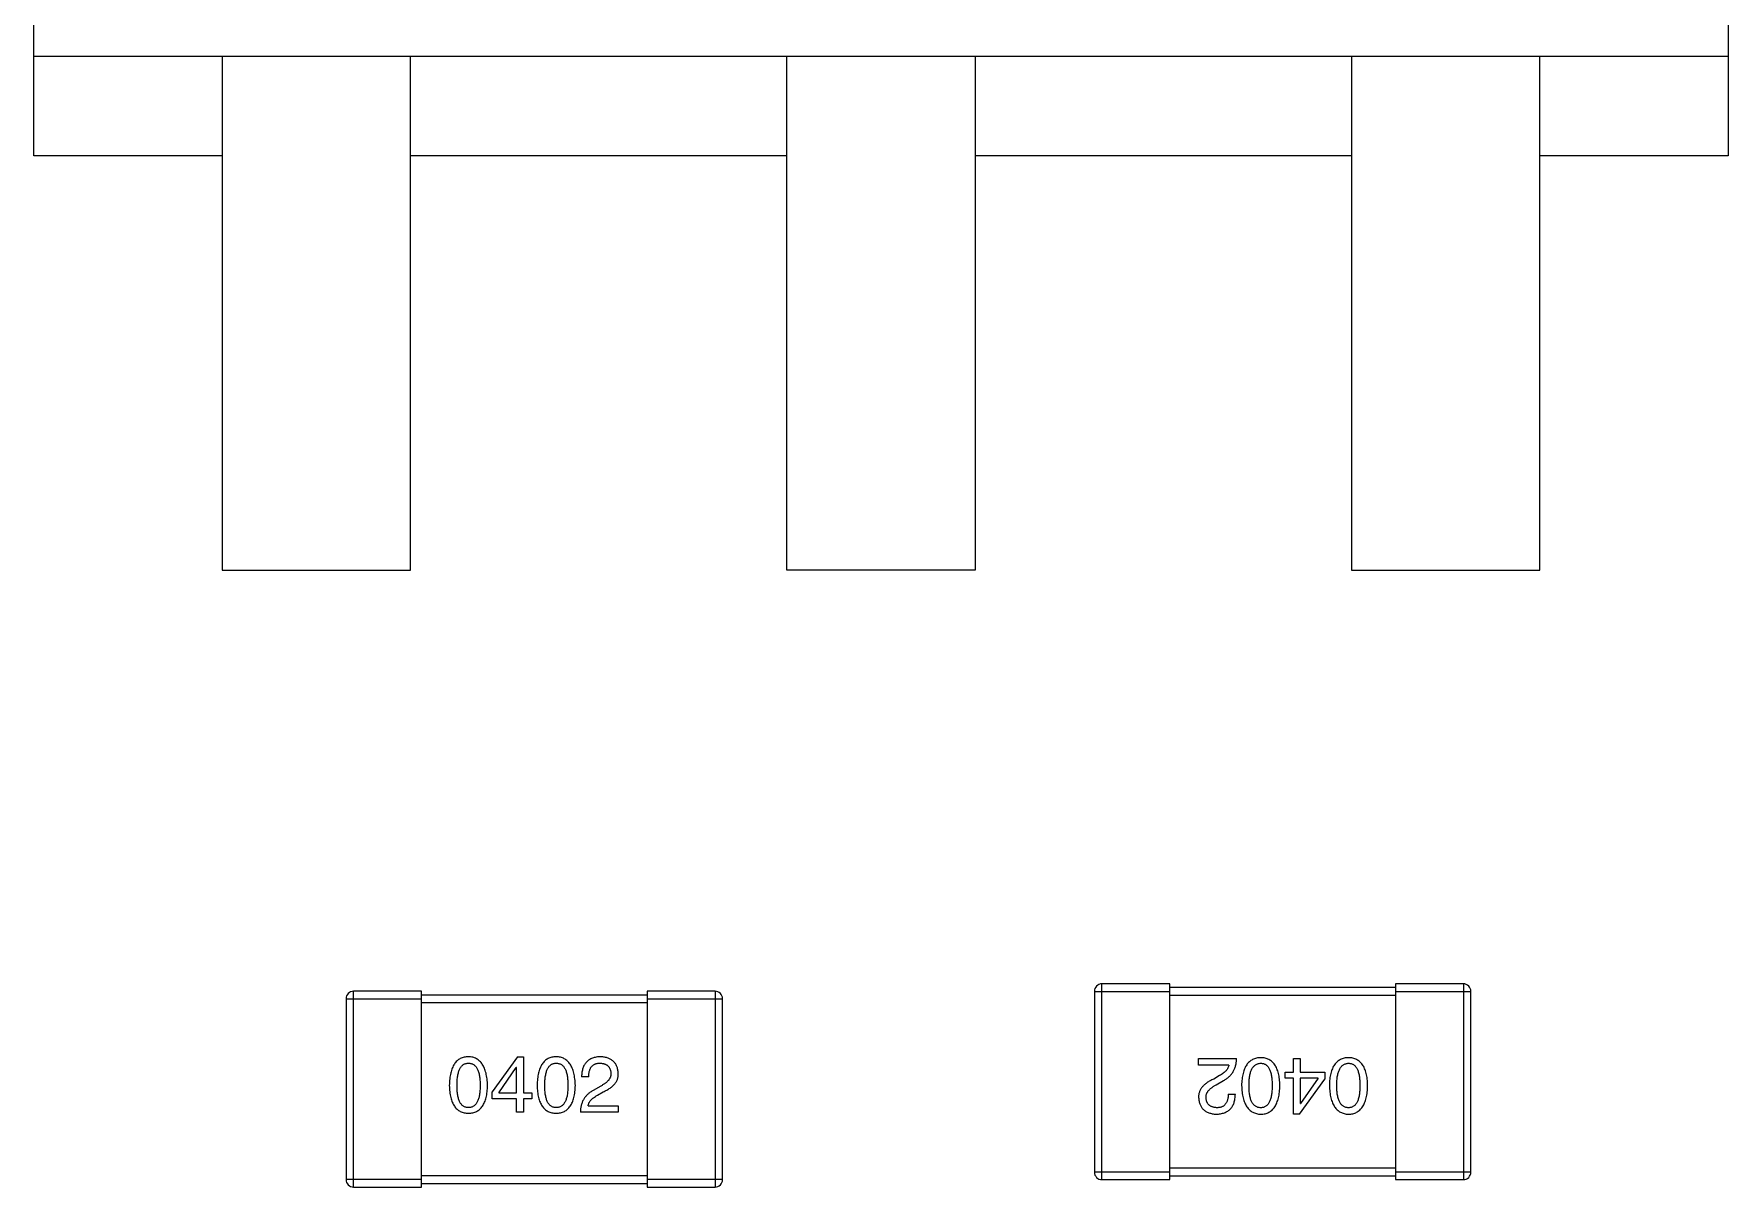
# Model space of a CAD drawing. Header units: millimetres. Extents: x -67 to 102, y -58 to 29.
# Drawn here: x 54.128 to 58.628, y -23.32 to -20.257 of the extents above; entities that cross this region are included whole.
import ezdxf

# ---------------------------------------------------------------- set-up
doc = ezdxf.new("R2010")
doc.units = ezdxf.units.MM
doc.header["$LTSCALE"] = 1.21
doc.header["$MEASUREMENT"] = 0
doc.layers.get('0').update_dxf_attribs({"linetype": 'CONTINUOUS'})

msp = doc.modelspace()

# ---------------------------------------------------------------- linework, layer by layer
at = {"color": 7, "linetype": 'Continuous'}
for p, q in [((54.1279, -20.5812), (54.1279, -18.0812)), ((58.6279, -18.0812), (58.6279, -20.5812)), ((54.1279, -20.3167), (58.6279, -20.3167)), ((54.6279, -20.3167), (54.6279, -21.6812)), ((55.1279, -21.6812), (55.1279, -20.3167)), ((56.1279, -21.6812), (56.1279, -20.3167)), ((56.6279, -20.3167), (56.6279, -21.6812)), ((57.6279, -20.3167), (57.6279, -21.6812)), ((58.1279, -21.6812), (58.1279, -20.3167)), ((54.6279, -20.5812), (54.1279, -20.5812)), ((56.1279, -20.5812), (55.1279, -20.5812)), ((57.6279, -20.5812), (56.6279, -20.5812)), ((58.6279, -20.5812), (58.1279, -20.5812)), ((54.6279, -21.6812), (55.1279, -21.6812)), ((56.6279, -21.6812), (56.1279, -21.6812)), ((57.6279, -21.6812), (58.1279, -21.6812)), ((54.9771, -23.3198), (54.9771, -22.7998)), ((55.1571, -22.7998), (54.9771, -22.7998)), ((55.1571, -23.3198), (55.1571, -22.7998)), ((55.7571, -22.8098), (55.1571, -22.8098)), ((55.7571, -22.7998), (55.7571, -23.3198)), ((55.9371, -22.7998), (55.7571, -22.7998)), ((55.9371, -22.7998), (55.9371, -23.3198)), ((56.9447, -22.7999), (56.9447, -23.2799)), ((56.9447, -22.7999), (57.1447, -22.7999)), ((56.9647, -23.2999), (56.9647, -22.7799)), ((57.1447, -22.7799), (56.9647, -22.7799)), ((57.1447, -23.2999), (57.1447, -22.7799)), ((57.7447, -22.7899), (57.1447, -22.7899)), ((57.1447, -22.8099), (57.7447, -22.8099)), ((57.7447, -22.7799), (57.7447, -23.2999)), ((57.9247, -22.7799), (57.7447, -22.7799)), ((57.7447, -22.7999), (57.9447, -22.7999)), ((57.9247, -22.7799), (57.9247, -23.2999)), ((57.9447, -23.2799), (57.9447, -22.7999)), ((54.9571, -22.8198), (54.9571, -23.2998)), ((54.9571, -22.8198), (55.1571, -22.8198)), ((55.1571, -22.8298), (55.7571, -22.8298)), ((55.7571, -22.8198), (55.9571, -22.8198)), ((55.9571, -23.2998), (55.9571, -22.8198)), ((55.4126, -22.9735), (55.3454, -23.067)), ((55.4126, -22.9735), (55.4282, -22.9735)), ((55.4282, -22.9735), (55.4282, -23.0694)), ((57.2216, -22.9958), (57.2216, -22.9786)), ((57.2216, -22.9786), (57.3224, -22.9786)), ((57.4736, -23.0147), (57.4736, -22.9786)), ((57.4736, -22.9786), (57.4916, -22.9786)), ((57.4916, -22.9786), (57.4916, -23.0147)), ((55.3626, -23.0694), (55.4093, -23.0022)), ((55.4102, -23.0022), (55.4093, -23.0022)), ((55.4102, -23.0694), (55.4102, -23.0022)), ((55.6015, -23.0268), (55.5827, -23.0268)), ((57.3019, -22.9958), (57.2216, -22.9958)), ((57.2773, -23.0237), (57.2617, -23.0327)), ((57.2683, -23.0483), (57.288, -23.0368)), ((57.4514, -23.0302), (57.4514, -23.0147)), ((57.4514, -23.0147), (57.4736, -23.0147)), ((57.4736, -23.0302), (57.4514, -23.0302)), ((57.4736, -23.1261), (57.4736, -23.0302)), ((57.4892, -23.1261), (57.5564, -23.0327)), ((57.4916, -23.0147), (57.5564, -23.0147)), ((57.4916, -23.0302), (57.4916, -23.0974)), ((57.5392, -23.0302), (57.4916, -23.0302)), ((57.5392, -23.0302), (57.4924, -23.0974)), ((57.5564, -23.0147), (57.5564, -23.0327)), ((55.3454, -23.085), (55.3454, -23.067)), ((55.4102, -23.085), (55.3454, -23.085)), ((55.3626, -23.0694), (55.4102, -23.0694)), ((55.4102, -23.1211), (55.4102, -23.085)), ((55.4282, -23.0694), (55.4503, -23.0694)), ((55.4282, -23.085), (55.4282, -23.1211)), ((55.4503, -23.085), (55.4282, -23.085)), ((55.4503, -23.0694), (55.4503, -23.085)), ((55.6335, -23.0514), (55.6138, -23.0629)), ((55.6245, -23.076), (55.64, -23.067)), ((57.3003, -23.0729), (57.3191, -23.0729)), ((55.4282, -23.1211), (55.4102, -23.1211)), ((55.6802, -23.1211), (55.5794, -23.1211)), ((55.5999, -23.1038), (55.6802, -23.1038)), ((55.6802, -23.1038), (55.6802, -23.1211)), ((57.4892, -23.1261), (57.4736, -23.1261)), ((57.4916, -23.0974), (57.4924, -23.0974)), ((55.1571, -23.2998), (54.9571, -23.2998)), ((55.7571, -23.2898), (55.1571, -23.2898)), ((55.1571, -23.3098), (55.7571, -23.3098)), ((55.9571, -23.2998), (55.7571, -23.2998)), ((57.1447, -23.2799), (56.9447, -23.2799)), ((56.9647, -23.2999), (57.1447, -23.2999)), ((57.7447, -23.2699), (57.1447, -23.2699)), ((57.1447, -23.2899), (57.7447, -23.2899)), ((57.9447, -23.2799), (57.7447, -23.2799)), ((57.7447, -23.2999), (57.9247, -23.2999)), ((54.9771, -23.3198), (55.1571, -23.3198)), ((55.7571, -23.3198), (55.9371, -23.3198))]:
    msp.add_line(p, q, dxfattribs=at)
for centre, start, end in [((54.9771, -22.8198), 90, 180), ((55.9371, -22.8198), 0, 90), ((56.9647, -22.7999), 90, 180), ((57.9247, -22.7999), 0, 90), ((54.9771, -23.2998), 180, 270), ((55.9371, -23.2998), 270, 0), ((56.9647, -23.2799), 180, 270), ((57.9247, -23.2799), 270, 0)]:
    msp.add_arc(centre, 0.02, start, end, dxfattribs=at)
for points, knots in [([(55.2821, -22.9735), (55.2801, -22.9736), (55.2762, -22.9738), (55.2706, -22.9747), (55.2654, -22.9764), (55.2605, -22.9785), (55.2559, -22.9812), (55.2518, -22.9846), (55.248, -22.9885), (55.2447, -22.993), (55.2417, -22.9981), (55.2391, -23.0038), (55.2368, -23.01), (55.235, -23.0168), (55.2335, -23.0242), (55.2324, -23.0322), (55.2316, -23.0408), (55.2314, -23.0467), (55.2313, -23.0497)], [0, 0, 0, 0, 0.057911, 0.113262, 0.165956, 0.217443, 0.268511, 0.319665, 0.372, 0.426129, 0.483365, 0.543779, 0.607756, 0.676562, 0.749704, 0.827713, 0.911177, 1, 1, 1, 1]), ([(55.2518, -23.0497), (55.2518, -23.0474), (55.2518, -23.0427), (55.2522, -23.0361), (55.2528, -23.0298), (55.2536, -23.024), (55.2547, -23.0187), (55.2559, -23.0139), (55.2575, -23.0095), (55.2593, -23.0055), (55.2613, -23.002), (55.2635, -22.999), (55.266, -22.9965), (55.2688, -22.9943), (55.2718, -22.9927), (55.275, -22.9915), (55.2785, -22.9909), (55.2809, -22.9908), (55.2821, -22.9907)], [0, 0, 0, 0, 0.096452, 0.187278, 0.271765, 0.350519, 0.423437, 0.491321, 0.554011, 0.612224, 0.666281, 0.717003, 0.764884, 0.811423, 0.856783, 0.902993, 0.950236, 1, 1, 1, 1]), ([(55.3329, -23.0497), (55.3328, -23.0467), (55.3325, -23.0409), (55.3317, -23.0324), (55.3305, -23.0245), (55.3289, -23.0171), (55.327, -23.0104), (55.3248, -23.0041), (55.3221, -22.9985), (55.3191, -22.9934), (55.3158, -22.9889), (55.312, -22.9849), (55.3079, -22.9816), (55.3035, -22.9788), (55.2986, -22.9766), (55.2934, -22.9749), (55.2879, -22.9739), (55.2841, -22.9736), (55.2821, -22.9735)], [0, 0, 0, 0, 0.088475, 0.171606, 0.249595, 0.322626, 0.391327, 0.455765, 0.516374, 0.573675, 0.628522, 0.681161, 0.732559, 0.783563, 0.83504, 0.887639, 0.942585, 1, 1, 1, 1]), ([(55.2821, -22.9907), (55.2834, -22.9908), (55.2858, -22.9909), (55.2894, -22.9915), (55.2927, -22.9927), (55.2958, -22.9943), (55.2986, -22.9965), (55.3012, -22.999), (55.3035, -23.0021), (55.3056, -23.0055), (55.3074, -23.0095), (55.309, -23.0139), (55.3103, -23.0187), (55.3114, -23.024), (55.3122, -23.0298), (55.3128, -23.0361), (55.3132, -23.0427), (55.3132, -23.0474), (55.3133, -23.0497)], [0, 0, 0, 0, 0.050604, 0.098688, 0.145699, 0.191791, 0.238625, 0.286717, 0.337546, 0.391814, 0.449755, 0.512106, 0.579685, 0.652048, 0.730262, 0.814146, 0.904281, 1, 1, 1, 1]), ([(55.5153, -22.9735), (55.5133, -22.9736), (55.5094, -22.9738), (55.5038, -22.9747), (55.4985, -22.9764), (55.4936, -22.9785), (55.4891, -22.9812), (55.485, -22.9846), (55.4812, -22.9885), (55.4778, -22.993), (55.4748, -22.9981), (55.4722, -23.0038), (55.47, -23.01), (55.4681, -23.0168), (55.4666, -23.0242), (55.4655, -23.0322), (55.4647, -23.0408), (55.4645, -23.0467), (55.4644, -23.0497)], [0, 0, 0, 0, 0.057911, 0.113262, 0.165956, 0.217443, 0.268511, 0.319665, 0.372, 0.426129, 0.483365, 0.543779, 0.607756, 0.676562, 0.749704, 0.827713, 0.911177, 1, 1, 1, 1]), ([(55.4849, -23.0497), (55.485, -23.0474), (55.485, -23.0427), (55.4854, -23.0361), (55.4859, -23.0298), (55.4867, -23.024), (55.4879, -23.0187), (55.4891, -23.0139), (55.4906, -23.0095), (55.4924, -23.0055), (55.4944, -23.002), (55.4967, -22.999), (55.4992, -22.9965), (55.5019, -22.9943), (55.5049, -22.9927), (55.5082, -22.9915), (55.5116, -22.9909), (55.514, -22.9908), (55.5153, -22.9907)], [0, 0, 0, 0, 0.096452, 0.187278, 0.271765, 0.350519, 0.423437, 0.491321, 0.554011, 0.612224, 0.666281, 0.717003, 0.764884, 0.811423, 0.856783, 0.902993, 0.950236, 1, 1, 1, 1]), ([(55.5661, -23.0497), (55.566, -23.0467), (55.5657, -23.0409), (55.5648, -23.0324), (55.5636, -23.0245), (55.5621, -23.0171), (55.5602, -23.0104), (55.5579, -23.0041), (55.5553, -22.9985), (55.5523, -22.9934), (55.5489, -22.9889), (55.5452, -22.9849), (55.5411, -22.9816), (55.5366, -22.9788), (55.5318, -22.9766), (55.5266, -22.9749), (55.5211, -22.9739), (55.5172, -22.9736), (55.5153, -22.9735)], [0, 0, 0, 0, 0.088475, 0.171606, 0.249595, 0.322626, 0.391327, 0.455765, 0.516374, 0.573675, 0.628522, 0.681161, 0.732559, 0.783563, 0.83504, 0.887639, 0.942585, 1, 1, 1, 1]), ([(55.5153, -22.9907), (55.5165, -22.9908), (55.519, -22.9909), (55.5225, -22.9915), (55.5259, -22.9927), (55.529, -22.9943), (55.5318, -22.9965), (55.5344, -22.999), (55.5366, -23.0021), (55.5388, -23.0055), (55.5406, -23.0095), (55.5421, -23.0139), (55.5435, -23.0187), (55.5445, -23.024), (55.5454, -23.0298), (55.546, -23.0361), (55.5463, -23.0427), (55.5464, -23.0474), (55.5464, -23.0497)], [0, 0, 0, 0, 0.050604, 0.098688, 0.145699, 0.191791, 0.238625, 0.286717, 0.337546, 0.391814, 0.449755, 0.512106, 0.579685, 0.652048, 0.730262, 0.814146, 0.904281, 1, 1, 1, 1]), ([(55.6335, -22.9735), (55.6315, -22.9736), (55.6275, -22.9738), (55.6218, -22.9746), (55.6165, -22.9758), (55.6116, -22.9774), (55.6071, -22.9793), (55.6029, -22.9817), (55.5991, -22.9844), (55.5957, -22.9876), (55.5927, -22.9912), (55.5901, -22.9951), (55.5879, -22.9994), (55.586, -23.0042), (55.5846, -23.0093), (55.5835, -23.0148), (55.5829, -23.0206), (55.5827, -23.0247), (55.5827, -23.0268)], [0, 0, 0, 0, 0.07282, 0.141057, 0.2062, 0.267672, 0.326735, 0.383519, 0.439188, 0.494454, 0.549628, 0.605958, 0.66397, 0.72402, 0.787502, 0.854127, 0.925065, 1, 1, 1, 1]), ([(55.6015, -23.0268), (55.6016, -23.0253), (55.6017, -23.0225), (55.6021, -23.0184), (55.6027, -23.0146), (55.6036, -23.0111), (55.6047, -23.0078), (55.606, -23.0048), (55.6075, -23.0021), (55.6093, -22.9997), (55.6112, -22.9976), (55.6134, -22.9957), (55.6158, -22.9942), (55.6184, -22.9929), (55.6213, -22.9919), (55.6243, -22.9912), (55.6276, -22.9908), (55.6299, -22.9908), (55.631, -22.9907)], [0, 0, 0, 0, 0.082594, 0.15978, 0.232961, 0.301462, 0.365595, 0.426678, 0.484662, 0.540809, 0.595146, 0.648401, 0.702272, 0.757102, 0.813447, 0.872233, 0.934055, 1, 1, 1, 1]), ([(55.631, -22.9907), (55.6321, -22.9908), (55.6343, -22.9909), (55.6375, -22.9912), (55.6405, -22.9919), (55.6433, -22.9926), (55.6458, -22.9936), (55.6482, -22.9947), (55.6504, -22.9961), (55.6524, -22.9976), (55.6541, -22.9994), (55.6557, -23.0013), (55.657, -23.0035), (55.6581, -23.0058), (55.659, -23.0083), (55.6598, -23.011), (55.6603, -23.0139), (55.6604, -23.0159), (55.6605, -23.017)], [0, 0, 0, 0, 0.076112, 0.148436, 0.216883, 0.281466, 0.34298, 0.402356, 0.459881, 0.51546, 0.571111, 0.62658, 0.683162, 0.741007, 0.801404, 0.863825, 0.930544, 1, 1, 1, 1]), ([(55.6802, -23.0178), (55.6801, -23.0161), (55.6798, -23.0128), (55.679, -23.008), (55.6779, -23.0035), (55.6764, -22.9994), (55.6747, -22.9955), (55.6726, -22.9919), (55.6701, -22.9887), (55.6673, -22.9857), (55.6642, -22.9831), (55.6608, -22.9808), (55.657, -22.9788), (55.653, -22.9771), (55.6485, -22.9758), (55.6438, -22.9746), (55.6388, -22.9739), (55.6353, -22.9736), (55.6335, -22.9735)], [0, 0, 0, 0, 0.070688, 0.137741, 0.201612, 0.262778, 0.321223, 0.378455, 0.434411, 0.490146, 0.546362, 0.603392, 0.662208, 0.723401, 0.787372, 0.85442, 0.925153, 1, 1, 1, 1]), ([(57.288, -23.0368), (57.2893, -23.036), (57.292, -23.0345), (57.2958, -23.032), (57.2994, -23.0293), (57.3027, -23.0264), (57.3058, -23.0234), (57.3086, -23.0202), (57.3111, -23.0168), (57.3134, -23.0132), (57.3155, -23.0095), (57.3172, -23.0056), (57.3188, -23.0015), (57.32, -22.9973), (57.321, -22.9928), (57.3217, -22.9882), (57.3222, -22.9835), (57.3223, -22.9802), (57.3224, -22.9786)], [0, 0, 0, 0, 0.065828, 0.130094, 0.192451, 0.254037, 0.313974, 0.373757, 0.433048, 0.492243, 0.551902, 0.611758, 0.672678, 0.734814, 0.798569, 0.863693, 0.930488, 1, 1, 1, 1]), ([(57.3865, -22.9761), (57.3845, -22.9762), (57.3806, -22.9764), (57.375, -22.9773), (57.3698, -22.9789), (57.3649, -22.9809), (57.3603, -22.9836), (57.3562, -22.9868), (57.3524, -22.9906), (57.3491, -22.995), (57.3461, -22.9999), (57.3435, -23.0054), (57.3412, -23.0115), (57.3394, -23.0181), (57.3379, -23.0252), (57.3368, -23.033), (57.336, -23.0412), (57.3358, -23.047), (57.3357, -23.0499)], [0, 0, 0, 0, 0.059134, 0.115603, 0.169236, 0.221572, 0.273254, 0.32474, 0.377319, 0.431815, 0.488555, 0.548609, 0.612242, 0.680182, 0.75251, 0.829782, 0.91231, 1, 1, 1, 1]), ([(57.3554, -23.0499), (57.3554, -23.0476), (57.3554, -23.043), (57.3558, -23.0364), (57.3564, -23.0302), (57.3572, -23.0245), (57.3583, -23.0192), (57.3596, -23.0144), (57.3612, -23.01), (57.363, -23.0061), (57.3651, -23.0026), (57.3674, -22.9996), (57.37, -22.9969), (57.3728, -22.9948), (57.3759, -22.9931), (57.3792, -22.9919), (57.3828, -22.9911), (57.3853, -22.991), (57.3865, -22.9909)], [0, 0, 0, 0, 0.094834, 0.184067, 0.267029, 0.344713, 0.417334, 0.484367, 0.546941, 0.604717, 0.65953, 0.710539, 0.759381, 0.806382, 0.853027, 0.900623, 0.949121, 1, 1, 1, 1]), ([(57.4373, -23.0499), (57.4372, -23.047), (57.437, -23.0412), (57.4363, -23.033), (57.4352, -23.0252), (57.4336, -23.0181), (57.4318, -23.0115), (57.4295, -23.0054), (57.4269, -22.9999), (57.4239, -22.995), (57.4206, -22.9906), (57.4168, -22.9868), (57.4127, -22.9836), (57.4082, -22.9809), (57.4033, -22.9789), (57.398, -22.9773), (57.3924, -22.9764), (57.3885, -22.9762), (57.3865, -22.9761)], [0, 0, 0, 0, 0.087693, 0.170223, 0.247496, 0.319826, 0.387768, 0.451403, 0.511459, 0.568358, 0.622671, 0.675251, 0.726739, 0.778422, 0.830759, 0.884394, 0.940865, 1, 1, 1, 1]), ([(57.3865, -22.9909), (57.3877, -22.9909), (57.3901, -22.991), (57.3936, -22.9917), (57.3969, -22.9929), (57.3998, -22.9945), (57.4026, -22.9966), (57.4051, -22.9992), (57.4074, -23.0022), (57.4094, -23.0057), (57.4111, -23.0096), (57.4127, -23.014), (57.4139, -23.0189), (57.415, -23.0242), (57.4158, -23.03), (57.4164, -23.0362), (57.4168, -23.0429), (57.4168, -23.0475), (57.4168, -23.0499)], [0, 0, 0, 0, 0.049766, 0.097012, 0.143225, 0.188786, 0.235079, 0.282962, 0.333687, 0.387747, 0.445963, 0.508657, 0.576545, 0.649868, 0.72822, 0.812712, 0.903543, 1, 1, 1, 1]), ([(57.6197, -22.9761), (57.6177, -22.9762), (57.6138, -22.9764), (57.6082, -22.9773), (57.6029, -22.9789), (57.598, -22.9809), (57.5935, -22.9836), (57.5894, -22.9868), (57.5856, -22.9906), (57.5822, -22.995), (57.5792, -22.9999), (57.5766, -23.0054), (57.5744, -23.0115), (57.5725, -23.0181), (57.571, -23.0252), (57.5699, -23.033), (57.5691, -23.0412), (57.5689, -23.047), (57.5688, -23.0499)], [0, 0, 0, 0, 0.059134, 0.115603, 0.169236, 0.221572, 0.273254, 0.32474, 0.377319, 0.431815, 0.488555, 0.548609, 0.612242, 0.680182, 0.75251, 0.829782, 0.91231, 1, 1, 1, 1]), ([(57.5885, -23.0499), (57.5885, -23.0476), (57.5886, -23.043), (57.5889, -23.0364), (57.5895, -23.0302), (57.5904, -23.0245), (57.5915, -23.0192), (57.5928, -23.0144), (57.5944, -23.01), (57.5962, -23.0061), (57.5983, -23.0026), (57.6006, -22.9996), (57.6031, -22.9969), (57.606, -22.9948), (57.6091, -22.9931), (57.6124, -22.9919), (57.6159, -22.9911), (57.6184, -22.991), (57.6197, -22.9909)], [0, 0, 0, 0, 0.094834, 0.184067, 0.267029, 0.344713, 0.417334, 0.484367, 0.546941, 0.604717, 0.65953, 0.710539, 0.759381, 0.806382, 0.853027, 0.900623, 0.949121, 1, 1, 1, 1]), ([(57.6705, -23.0499), (57.6704, -23.047), (57.6702, -23.0412), (57.6694, -23.033), (57.6683, -23.0252), (57.6668, -23.0181), (57.6649, -23.0115), (57.6627, -23.0054), (57.6601, -22.9999), (57.6571, -22.995), (57.6537, -22.9906), (57.65, -22.9868), (57.6458, -22.9836), (57.6413, -22.9809), (57.6364, -22.9789), (57.6312, -22.9773), (57.6255, -22.9764), (57.6216, -22.9762), (57.6197, -22.9761)], [0, 0, 0, 0, 0.087693, 0.170223, 0.247496, 0.319826, 0.387768, 0.451403, 0.511459, 0.568358, 0.622671, 0.675251, 0.726739, 0.778422, 0.830759, 0.884394, 0.940865, 1, 1, 1, 1]), ([(57.6197, -22.9909), (57.6209, -22.9909), (57.6233, -22.991), (57.6268, -22.9917), (57.63, -22.9929), (57.633, -22.9945), (57.6357, -22.9966), (57.6383, -22.9992), (57.6405, -23.0022), (57.6425, -23.0057), (57.6443, -23.0096), (57.6458, -23.014), (57.6471, -23.0189), (57.6482, -23.0242), (57.649, -23.03), (57.6496, -23.0362), (57.6499, -23.0429), (57.65, -23.0475), (57.65, -23.0499)], [0, 0, 0, 0, 0.049766, 0.097012, 0.143225, 0.188786, 0.235079, 0.282962, 0.333687, 0.387747, 0.445963, 0.508657, 0.576545, 0.649868, 0.72822, 0.812712, 0.903543, 1, 1, 1, 1]), ([(55.6605, -23.017), (55.6606, -23.0178), (55.6607, -23.0194), (55.6605, -23.0218), (55.6601, -23.0242), (55.6595, -23.0265), (55.6586, -23.0288), (55.6575, -23.0311), (55.6562, -23.0333), (55.6546, -23.0354), (55.6528, -23.0376), (55.6507, -23.0397), (55.6484, -23.0417), (55.6459, -23.0438), (55.6431, -23.0457), (55.6401, -23.0477), (55.6369, -23.0496), (55.6346, -23.0508), (55.6335, -23.0514)], [0, 0, 0, 0, 0.052237, 0.103888, 0.155485, 0.207395, 0.259864, 0.31356, 0.369176, 0.4266, 0.486836, 0.550048, 0.61567, 0.685271, 0.75824, 0.834614, 0.915635, 1, 1, 1, 1]), ([(55.64, -23.067), (55.6417, -23.0662), (55.645, -23.0646), (55.6498, -23.0621), (55.6541, -23.0596), (55.6582, -23.0569), (55.6619, -23.0541), (55.6653, -23.0513), (55.6683, -23.0483), (55.671, -23.0453), (55.6733, -23.0422), (55.6753, -23.039), (55.677, -23.0356), (55.6784, -23.0322), (55.6793, -23.0288), (55.68, -23.0252), (55.6803, -23.0215), (55.6802, -23.019), (55.6802, -23.0178)], [0, 0, 0, 0, 0.082731, 0.161257, 0.236138, 0.307554, 0.375712, 0.440848, 0.502916, 0.562567, 0.619798, 0.675716, 0.73039, 0.78386, 0.837315, 0.890547, 0.944917, 1, 1, 1, 1]), ([(57.2617, -23.0327), (57.26, -23.0335), (57.2567, -23.035), (57.252, -23.0375), (57.2476, -23.0401), (57.2436, -23.0428), (57.2399, -23.0455), (57.2365, -23.0484), (57.2335, -23.0513), (57.2308, -23.0544), (57.2284, -23.0575), (57.2264, -23.0607), (57.2248, -23.064), (57.2234, -23.0674), (57.2224, -23.0709), (57.2218, -23.0745), (57.2215, -23.0782), (57.2215, -23.0806), (57.2216, -23.0819)], [0, 0, 0, 0, 0.082731, 0.161257, 0.236138, 0.307554, 0.375712, 0.440848, 0.502916, 0.562567, 0.619798, 0.675716, 0.73039, 0.78386, 0.837315, 0.890547, 0.944917, 1, 1, 1, 1]), ([(57.3019, -22.9958), (57.3016, -22.9971), (57.3011, -22.9997), (57.2995, -23.0035), (57.2973, -23.0072), (57.2945, -23.0107), (57.2911, -23.0141), (57.2871, -23.0175), (57.2824, -23.0207), (57.2791, -23.0227), (57.2773, -23.0237)], [0, 0, 0, 0, 0.103034, 0.208166, 0.318255, 0.434664, 0.559728, 0.695394, 0.841708, 1, 1, 1, 1]), ([(55.2313, -23.0497), (55.2314, -23.0527), (55.2316, -23.0584), (55.2324, -23.0667), (55.2335, -23.0744), (55.235, -23.0816), (55.2368, -23.0882), (55.2391, -23.0942), (55.2417, -23.0997), (55.2447, -23.1046), (55.248, -23.109), (55.2518, -23.1128), (55.2559, -23.1161), (55.2605, -23.1187), (55.2654, -23.1208), (55.2706, -23.1223), (55.2762, -23.1232), (55.2801, -23.1234), (55.2821, -23.1235)], [0, 0, 0, 0, 0.087693, 0.170223, 0.247496, 0.319826, 0.387768, 0.451403, 0.511459, 0.568358, 0.622671, 0.675251, 0.726739, 0.778422, 0.830759, 0.884394, 0.940865, 1, 1, 1, 1]), ([(55.2821, -23.1088), (55.2809, -23.1087), (55.2785, -23.1086), (55.275, -23.1079), (55.2718, -23.1068), (55.2688, -23.1051), (55.266, -23.103), (55.2635, -23.1005), (55.2613, -23.0974), (55.2593, -23.0939), (55.2575, -23.09), (55.2559, -23.0856), (55.2547, -23.0807), (55.2536, -23.0754), (55.2528, -23.0697), (55.2522, -23.0634), (55.2518, -23.0567), (55.2518, -23.0521), (55.2518, -23.0497)], [0, 0, 0, 0, 0.049766, 0.097012, 0.143225, 0.188786, 0.235079, 0.282962, 0.333687, 0.387747, 0.445963, 0.508657, 0.576545, 0.649868, 0.72822, 0.812712, 0.903543, 1, 1, 1, 1]), ([(55.2821, -23.1235), (55.2841, -23.1234), (55.288, -23.1232), (55.2936, -23.1223), (55.2989, -23.1208), (55.3038, -23.1187), (55.3083, -23.1161), (55.3124, -23.1128), (55.3162, -23.109), (55.3196, -23.1047), (55.3225, -23.0997), (55.3251, -23.0942), (55.3274, -23.0882), (55.3292, -23.0816), (55.3308, -23.0744), (55.3319, -23.0667), (55.3326, -23.0584), (55.3328, -23.0527), (55.3329, -23.0497)], [0, 0, 0, 0, 0.059134, 0.115603, 0.169236, 0.221572, 0.273254, 0.32474, 0.377319, 0.431815, 0.488555, 0.548609, 0.612242, 0.680182, 0.75251, 0.829782, 0.91231, 1, 1, 1, 1]), ([(55.3133, -23.0497), (55.3132, -23.0521), (55.3132, -23.0566), (55.3128, -23.0633), (55.3122, -23.0694), (55.3114, -23.0751), (55.3103, -23.0804), (55.309, -23.0852), (55.3074, -23.0896), (55.3056, -23.0935), (55.3035, -23.097), (55.3012, -23.1001), (55.2986, -23.1027), (55.2958, -23.1048), (55.2927, -23.1065), (55.2894, -23.1078), (55.2858, -23.1085), (55.2834, -23.1087), (55.2821, -23.1088)], [0, 0, 0, 0, 0.094834, 0.184067, 0.267029, 0.344713, 0.417334, 0.484367, 0.546941, 0.604717, 0.65953, 0.710539, 0.759381, 0.806382, 0.853027, 0.900623, 0.949121, 1, 1, 1, 1]), ([(55.4644, -23.0497), (55.4645, -23.0527), (55.4647, -23.0584), (55.4655, -23.0667), (55.4666, -23.0744), (55.4681, -23.0816), (55.47, -23.0882), (55.4722, -23.0942), (55.4748, -23.0997), (55.4779, -23.1046), (55.4812, -23.109), (55.485, -23.1128), (55.4891, -23.1161), (55.4936, -23.1187), (55.4985, -23.1208), (55.5038, -23.1223), (55.5094, -23.1232), (55.5133, -23.1234), (55.5153, -23.1235)], [0, 0, 0, 0, 0.087693, 0.170223, 0.247496, 0.319826, 0.387768, 0.451403, 0.511459, 0.568358, 0.622671, 0.675251, 0.726739, 0.778422, 0.830759, 0.884394, 0.940865, 1, 1, 1, 1]), ([(55.5153, -23.1088), (55.514, -23.1087), (55.5116, -23.1086), (55.5082, -23.1079), (55.5049, -23.1068), (55.5019, -23.1051), (55.4992, -23.103), (55.4967, -23.1005), (55.4944, -23.0974), (55.4924, -23.0939), (55.4906, -23.09), (55.4891, -23.0856), (55.4878, -23.0807), (55.4867, -23.0754), (55.4859, -23.0697), (55.4854, -23.0634), (55.485, -23.0567), (55.485, -23.0521), (55.4849, -23.0497)], [0, 0, 0, 0, 0.049766, 0.097012, 0.143225, 0.188786, 0.235079, 0.282962, 0.333687, 0.387747, 0.445963, 0.508657, 0.576545, 0.649868, 0.72822, 0.812712, 0.903543, 1, 1, 1, 1]), ([(55.5464, -23.0497), (55.5464, -23.0521), (55.5463, -23.0566), (55.546, -23.0633), (55.5454, -23.0694), (55.5445, -23.0751), (55.5435, -23.0804), (55.5421, -23.0852), (55.5406, -23.0896), (55.5387, -23.0935), (55.5367, -23.097), (55.5343, -23.1001), (55.5318, -23.1027), (55.5289, -23.1048), (55.5259, -23.1065), (55.5226, -23.1078), (55.519, -23.1085), (55.5165, -23.1087), (55.5153, -23.1088)], [0, 0, 0, 0, 0.094834, 0.184067, 0.267029, 0.344713, 0.417334, 0.484367, 0.546941, 0.604717, 0.65953, 0.710539, 0.759381, 0.806382, 0.853027, 0.900623, 0.949121, 1, 1, 1, 1]), ([(55.5153, -23.1235), (55.5173, -23.1234), (55.5211, -23.1232), (55.5268, -23.1223), (55.532, -23.1208), (55.5369, -23.1187), (55.5414, -23.1161), (55.5456, -23.1128), (55.5493, -23.109), (55.5527, -23.1047), (55.5557, -23.0997), (55.5583, -23.0942), (55.5605, -23.0882), (55.5624, -23.0816), (55.5639, -23.0744), (55.565, -23.0667), (55.5658, -23.0584), (55.566, -23.0527), (55.5661, -23.0497)], [0, 0, 0, 0, 0.059134, 0.115603, 0.169236, 0.221572, 0.273254, 0.32474, 0.377319, 0.431815, 0.488555, 0.548609, 0.612242, 0.680182, 0.75251, 0.829782, 0.91231, 1, 1, 1, 1]), ([(55.6138, -23.0629), (55.6124, -23.0636), (55.6097, -23.0651), (55.6059, -23.0677), (55.6023, -23.0703), (55.5991, -23.0732), (55.596, -23.0762), (55.5932, -23.0795), (55.5906, -23.0828), (55.5884, -23.0864), (55.5863, -23.0901), (55.5845, -23.094), (55.583, -23.0981), (55.5818, -23.1024), (55.5808, -23.1068), (55.5801, -23.1114), (55.5796, -23.1162), (55.5794, -23.1194), (55.5794, -23.1211)], [0, 0, 0, 0, 0.065828, 0.130094, 0.192451, 0.254037, 0.313974, 0.373757, 0.433048, 0.492243, 0.551902, 0.611758, 0.672678, 0.734814, 0.798569, 0.863693, 0.930488, 1, 1, 1, 1]), ([(55.5999, -23.1038), (55.6001, -23.1025), (55.6007, -23.0999), (55.6023, -23.0962), (55.6044, -23.0925), (55.6073, -23.0889), (55.6107, -23.0855), (55.6147, -23.0822), (55.6193, -23.0789), (55.6227, -23.077), (55.6245, -23.076)], [0, 0, 0, 0, 0.103034, 0.208166, 0.318255, 0.434664, 0.559728, 0.695394, 0.841708, 1, 1, 1, 1]), ([(57.2216, -23.0819), (57.2217, -23.0836), (57.222, -23.0869), (57.2228, -23.0916), (57.2239, -23.0961), (57.2253, -23.1003), (57.2271, -23.1042), (57.2292, -23.1077), (57.2317, -23.111), (57.2344, -23.1139), (57.2375, -23.1165), (57.241, -23.1188), (57.2447, -23.1208), (57.2488, -23.1226), (57.2532, -23.1239), (57.258, -23.125), (57.263, -23.1258), (57.2665, -23.126), (57.2683, -23.1261)], [0, 0, 0, 0, 0.070688, 0.137741, 0.201612, 0.262778, 0.321223, 0.378455, 0.434411, 0.490146, 0.546362, 0.603392, 0.662208, 0.723401, 0.787372, 0.85442, 0.925153, 1, 1, 1, 1]), ([(57.2412, -23.0827), (57.2412, -23.0819), (57.2411, -23.0803), (57.2413, -23.0779), (57.2417, -23.0755), (57.2423, -23.0731), (57.2432, -23.0709), (57.2443, -23.0686), (57.2456, -23.0664), (57.2472, -23.0642), (57.249, -23.062), (57.2511, -23.06), (57.2534, -23.0579), (57.2559, -23.0559), (57.2586, -23.0539), (57.2616, -23.052), (57.2649, -23.0501), (57.2671, -23.0489), (57.2683, -23.0483)], [0, 0, 0, 0, 0.052237, 0.103888, 0.155485, 0.207395, 0.259864, 0.31356, 0.369176, 0.4266, 0.486836, 0.550048, 0.61567, 0.685271, 0.75824, 0.834614, 0.915635, 1, 1, 1, 1]), ([(57.2708, -23.1089), (57.2696, -23.1089), (57.2674, -23.1087), (57.2642, -23.1084), (57.2613, -23.1078), (57.2585, -23.107), (57.2559, -23.106), (57.2535, -23.1049), (57.2514, -23.1035), (57.2494, -23.102), (57.2477, -23.1002), (57.2461, -23.0983), (57.2448, -23.0962), (57.2436, -23.0938), (57.2428, -23.0913), (57.242, -23.0886), (57.2415, -23.0857), (57.2413, -23.0837), (57.2412, -23.0827)], [0, 0, 0, 0, 0.076112, 0.148436, 0.216883, 0.281466, 0.34298, 0.402356, 0.459881, 0.51546, 0.571111, 0.62658, 0.683162, 0.741007, 0.801404, 0.863825, 0.930544, 1, 1, 1, 1]), ([(57.2683, -23.1261), (57.2703, -23.126), (57.2742, -23.1258), (57.2799, -23.125), (57.2852, -23.1239), (57.2902, -23.1223), (57.2947, -23.1203), (57.2989, -23.118), (57.3027, -23.1152), (57.3061, -23.112), (57.3091, -23.1085), (57.3117, -23.1046), (57.3139, -23.1002), (57.3157, -23.0955), (57.3172, -23.0904), (57.3182, -23.0849), (57.3189, -23.079), (57.319, -23.0749), (57.3191, -23.0729)], [0, 0, 0, 0, 0.07282, 0.141057, 0.2062, 0.267672, 0.326735, 0.383519, 0.439188, 0.494454, 0.549628, 0.605958, 0.66397, 0.72402, 0.787502, 0.854127, 0.925065, 1, 1, 1, 1]), ([(57.3003, -23.0729), (57.3002, -23.0743), (57.3001, -23.0771), (57.2997, -23.0812), (57.2991, -23.085), (57.2982, -23.0886), (57.2971, -23.0918), (57.2958, -23.0948), (57.2943, -23.0975), (57.2925, -23.0999), (57.2906, -23.1021), (57.2884, -23.1039), (57.286, -23.1055), (57.2834, -23.1067), (57.2805, -23.1077), (57.2775, -23.1084), (57.2742, -23.1088), (57.2719, -23.1089), (57.2708, -23.1089)], [0, 0, 0, 0, 0.082594, 0.15978, 0.232961, 0.301462, 0.365595, 0.426678, 0.484662, 0.540809, 0.595146, 0.648401, 0.702272, 0.757102, 0.813447, 0.872233, 0.934055, 1, 1, 1, 1]), ([(57.3357, -23.0499), (57.3358, -23.0529), (57.3361, -23.0588), (57.3369, -23.0673), (57.3381, -23.0752), (57.3397, -23.0825), (57.3416, -23.0893), (57.3438, -23.0955), (57.3465, -23.1012), (57.3495, -23.1062), (57.3529, -23.1108), (57.3566, -23.1147), (57.3607, -23.1181), (57.3652, -23.1209), (57.37, -23.1231), (57.3752, -23.1247), (57.3807, -23.1258), (57.3846, -23.126), (57.3865, -23.1261)], [0, 0, 0, 0, 0.088475, 0.171606, 0.249595, 0.322626, 0.391327, 0.455765, 0.516374, 0.573675, 0.628522, 0.681161, 0.732559, 0.783563, 0.83504, 0.887639, 0.942585, 1, 1, 1, 1]), ([(57.3865, -23.1089), (57.3853, -23.1089), (57.3828, -23.1088), (57.3792, -23.1081), (57.3759, -23.1069), (57.3728, -23.1053), (57.37, -23.1032), (57.3674, -23.1006), (57.3651, -23.0976), (57.363, -23.0941), (57.3612, -23.0902), (57.3596, -23.0858), (57.3583, -23.0809), (57.3572, -23.0756), (57.3564, -23.0698), (57.3558, -23.0636), (57.3554, -23.0569), (57.3554, -23.0523), (57.3554, -23.0499)], [0, 0, 0, 0, 0.050604, 0.098688, 0.145699, 0.191791, 0.238625, 0.286717, 0.337546, 0.391814, 0.449755, 0.512106, 0.579685, 0.652048, 0.730262, 0.814146, 0.904281, 1, 1, 1, 1]), ([(57.4168, -23.0499), (57.4168, -23.0523), (57.4168, -23.0569), (57.4164, -23.0636), (57.4158, -23.0698), (57.415, -23.0756), (57.4139, -23.0809), (57.4127, -23.0858), (57.4111, -23.0902), (57.4094, -23.0941), (57.4074, -23.0976), (57.4051, -23.1006), (57.4026, -23.1032), (57.3999, -23.1053), (57.3968, -23.1069), (57.3936, -23.1081), (57.3901, -23.1088), (57.3877, -23.1089), (57.3865, -23.1089)], [0, 0, 0, 0, 0.096452, 0.187278, 0.271765, 0.350519, 0.423437, 0.491321, 0.554011, 0.612224, 0.666281, 0.717003, 0.764884, 0.811423, 0.856783, 0.902993, 0.950236, 1, 1, 1, 1]), ([(57.3865, -23.1261), (57.3885, -23.126), (57.3924, -23.1259), (57.398, -23.1249), (57.4033, -23.1233), (57.4082, -23.1212), (57.4127, -23.1184), (57.4168, -23.1151), (57.4206, -23.1112), (57.4239, -23.1066), (57.4269, -23.1016), (57.4295, -23.0959), (57.4318, -23.0896), (57.4336, -23.0828), (57.4352, -23.0754), (57.4363, -23.0674), (57.437, -23.0589), (57.4372, -23.053), (57.4373, -23.0499)], [0, 0, 0, 0, 0.057911, 0.113262, 0.165956, 0.217443, 0.268511, 0.319665, 0.372, 0.426129, 0.483365, 0.543779, 0.607756, 0.676562, 0.749704, 0.827713, 0.911177, 1, 1, 1, 1]), ([(57.5688, -23.0499), (57.569, -23.0529), (57.5692, -23.0588), (57.5701, -23.0673), (57.5713, -23.0752), (57.5728, -23.0825), (57.5747, -23.0893), (57.577, -23.0955), (57.5796, -23.1012), (57.5826, -23.1062), (57.586, -23.1108), (57.5897, -23.1147), (57.5938, -23.1181), (57.5983, -23.1209), (57.6031, -23.1231), (57.6083, -23.1247), (57.6139, -23.1258), (57.6177, -23.126), (57.6197, -23.1261)], [0, 0, 0, 0, 0.088475, 0.171606, 0.249595, 0.322626, 0.391327, 0.455765, 0.516374, 0.573675, 0.628522, 0.681161, 0.732559, 0.783563, 0.83504, 0.887639, 0.942585, 1, 1, 1, 1]), ([(57.6197, -23.1089), (57.6184, -23.1089), (57.616, -23.1088), (57.6124, -23.1081), (57.6091, -23.1069), (57.606, -23.1053), (57.6032, -23.1032), (57.6006, -23.1006), (57.5983, -23.0976), (57.5962, -23.0941), (57.5944, -23.0902), (57.5928, -23.0858), (57.5915, -23.0809), (57.5904, -23.0756), (57.5895, -23.0698), (57.5889, -23.0636), (57.5886, -23.0569), (57.5885, -23.0523), (57.5885, -23.0499)], [0, 0, 0, 0, 0.050604, 0.098688, 0.145699, 0.191791, 0.238625, 0.286717, 0.337546, 0.391814, 0.449755, 0.512106, 0.579685, 0.652048, 0.730262, 0.814146, 0.904281, 1, 1, 1, 1]), ([(57.6197, -23.1261), (57.6216, -23.126), (57.6255, -23.1259), (57.6312, -23.1249), (57.6364, -23.1233), (57.6413, -23.1212), (57.6458, -23.1184), (57.65, -23.1151), (57.6537, -23.1112), (57.6571, -23.1066), (57.6601, -23.1016), (57.6627, -23.0959), (57.6649, -23.0896), (57.6668, -23.0828), (57.6683, -23.0754), (57.6694, -23.0674), (57.6702, -23.0589), (57.6704, -23.053), (57.6705, -23.0499)], [0, 0, 0, 0, 0.057911, 0.113262, 0.165956, 0.217443, 0.268511, 0.319665, 0.372, 0.426129, 0.483365, 0.543779, 0.607756, 0.676562, 0.749704, 0.827713, 0.911177, 1, 1, 1, 1]), ([(57.65, -23.0499), (57.65, -23.0523), (57.6499, -23.0569), (57.6496, -23.0636), (57.649, -23.0698), (57.6482, -23.0756), (57.6471, -23.0809), (57.6458, -23.0858), (57.6443, -23.0902), (57.6425, -23.0941), (57.6405, -23.0976), (57.6383, -23.1006), (57.6357, -23.1032), (57.633, -23.1053), (57.63, -23.1069), (57.6268, -23.1081), (57.6233, -23.1088), (57.6209, -23.1089), (57.6197, -23.1089)], [0, 0, 0, 0, 0.096452, 0.187278, 0.271765, 0.350519, 0.423437, 0.491321, 0.554011, 0.612224, 0.666281, 0.717003, 0.764884, 0.811423, 0.856783, 0.902993, 0.950236, 1, 1, 1, 1])]:
    msp.add_open_spline(points, degree=3, knots=knots, dxfattribs=at)

doc.saveas('drawing.dxf')
